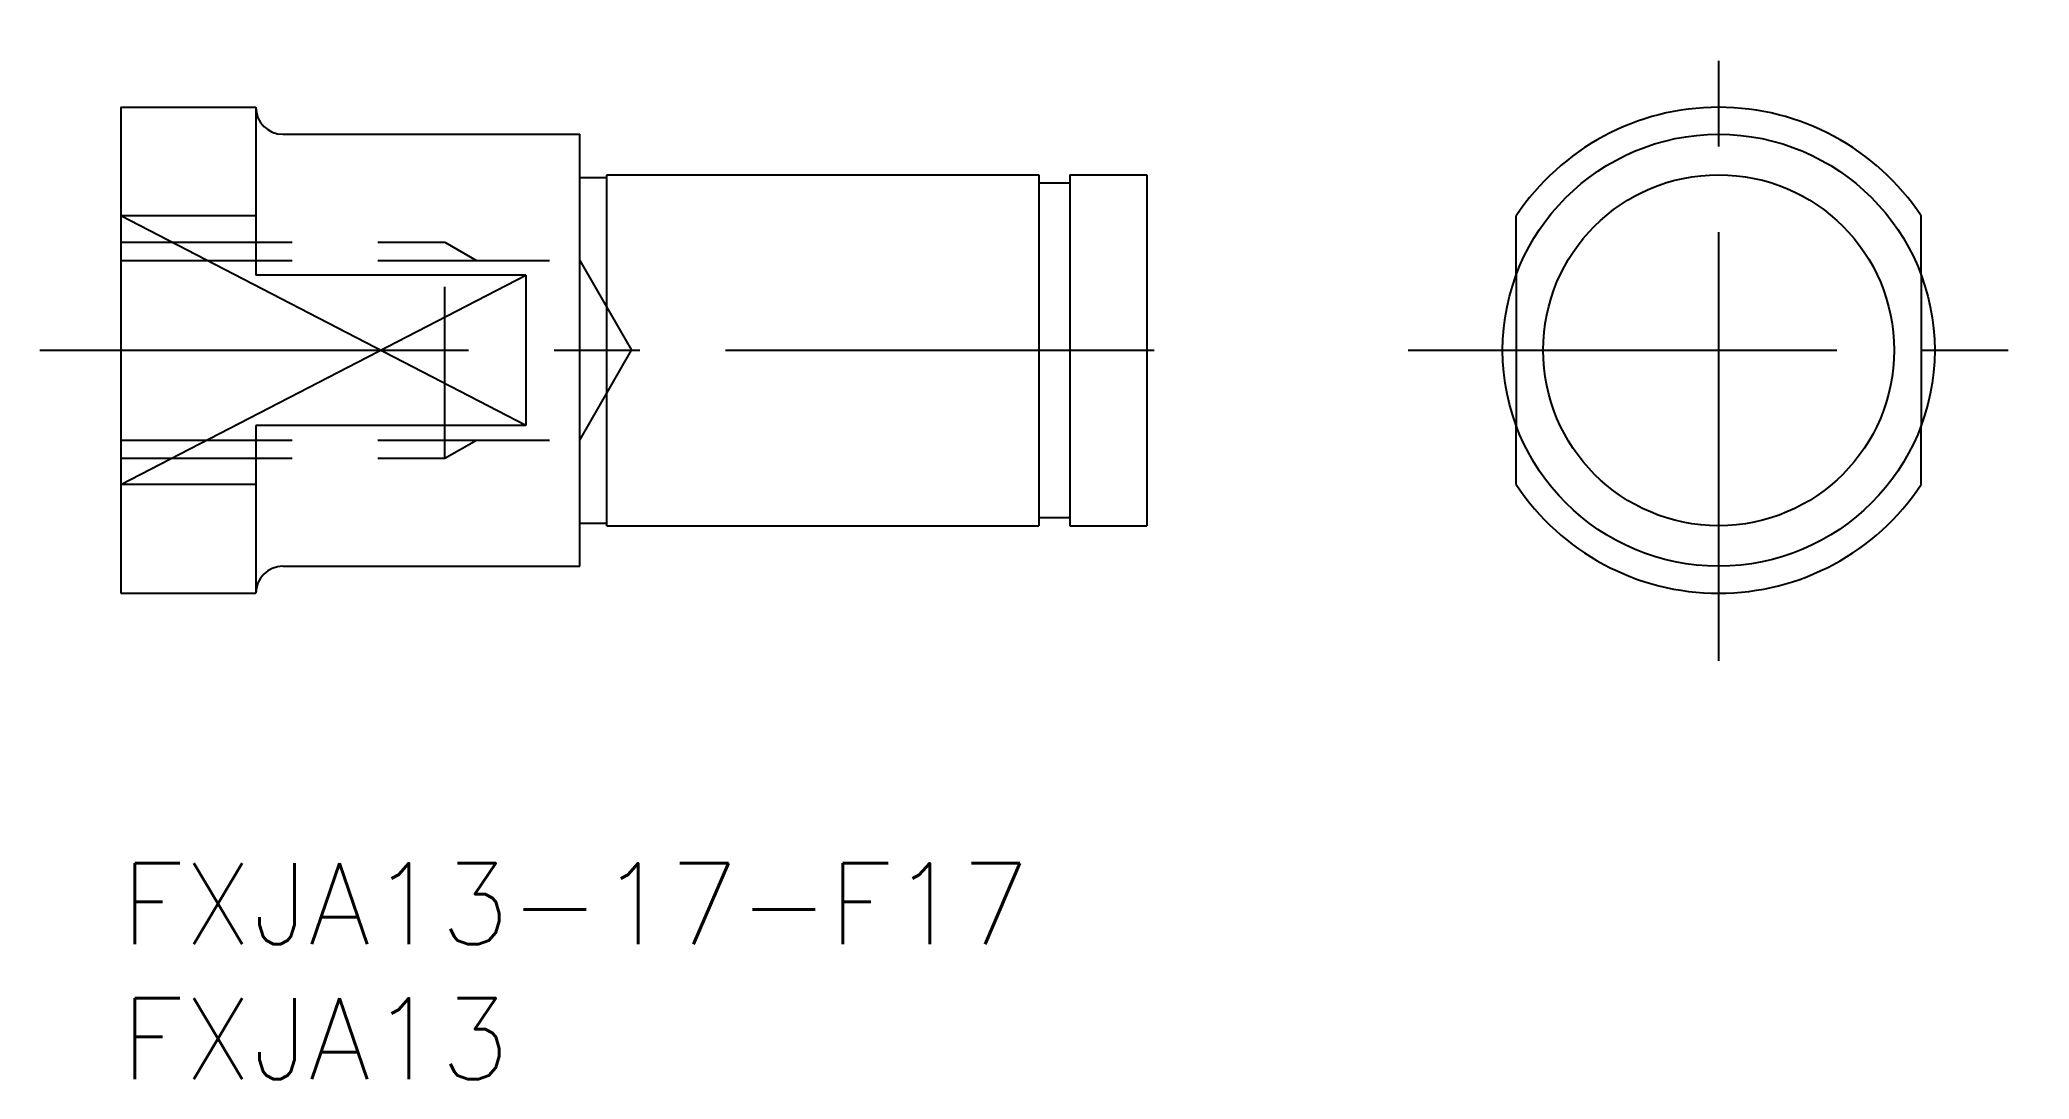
# Model space of a CAD drawing. Extents: x -3 to 70.7, y -8 to 30.5.
import ezdxf

# ---------------------------------------------------------------- set-up
doc = ezdxf.new("R2010")
doc.units = 0
doc.header["$LTSCALE"] = 0.5
doc.linetypes.add('CENTER', pattern=[50.8, 31.75, -6.35, 6.35, -6.35])
doc.linetypes.add('DASHED', pattern=[19.05, 12.7, -6.35])
for name, color, linetype in [('MSM_CENTER', 1, 'CENTER'), ('MSM_CONTINUOUS', 7, 'CONTINUOUS'), ('MSM_DASHED', 4, 'DASHED'), ('MSM_NARROW', 5, 'CONTINUOUS'), ('MSM_PART_NUMBER', 7, 'CONTINUOUS')]:
    doc.layers.add(name, color=color, linetype=linetype)
doc.styles.get("Standard").update_dxf_attribs({"font": 'txt.shx', "height": 3, "bigfont": 'bigfont.shx'})

# ---------------------------------------------------------------- blocks, each defined once
blk = doc.blocks.new('*U7')
at = {"layer": 'MSM_PART_NUMBER'}
blk.add_text('FXJA13-17-F17', height=3, dxfattribs=at).set_placement((0, -3))
blk = doc.blocks.new('*U8')
at = {"layer": 'MSM_PART_NUMBER'}
blk.add_text('FXJA13', height=3, dxfattribs=at).set_placement((0, -8))

msp = doc.modelspace()

# ---------------------------------------------------------------- linework, layer by layer
at = {"layer": 'MSM_CENTER'}
for p, q in [((59.175, 7.5), (59.175, 30.5)), ((-3, 19), (41.39, 19)), ((47.675, 19), (70.675, 19))]:
    msp.add_line(p, q, dxfattribs=at)
at = {"layer": 'MSM_CONTINUOUS'}
for p, q in [((0, 28), (0, 10)), ((0, 28), (5, 28)), ((5, 28), (5, 21.784)), ((6, 27), (17, 27)), ((17, 11), (17, 27)), ((17, 25.4), (18, 25.4)), ((18, 25.5), (34, 25.5)), ((18, 12.5), (18, 25.5)), ((34, 25.5), (34, 12.5)), ((34, 25.2), (35.15, 25.2)), ((35.15, 25.5), (38, 25.5)), ((35.15, 25.5), (35.15, 12.5)), ((38, 25.5), (38, 12.5)), ((5, 23.975), (0, 23.975)), ((51.675, 21.784), (51.675, 23.975)), ((66.675, 21.784), (66.675, 23.975)), ((15, 21.784), (5, 21.784)), ((15, 21.784), (15, 16.216)), ((15, 16.216), (5, 16.216)), ((5, 16.216), (5, 10)), ((51.675, 14.025), (51.675, 16.216)), ((66.675, 14.025), (66.675, 16.216)), ((5, 14.025), (0, 14.025)), ((17, 12.6), (18, 12.6)), ((34, 12.8), (35.15, 12.8)), ((18, 12.5), (34, 12.5)), ((35.15, 12.5), (38, 12.5)), ((6, 11), (17, 11)), ((0, 10), (5, 10))]:
    msp.add_line(p, q, dxfattribs=at)
for radius in [8, 6.5]:
    msp.add_circle((59.175, 19), radius, dxfattribs=at)
for centre, radius, start, end in [((6, 28), 1, 180, 270), ((59.175, 19), 9, 33.55731, 146.44269), ((59.175, 19), 9, 213.55731, 326.44269), ((6, 10), 1, 90, 180)]:
    msp.add_arc(centre, radius, start, end, dxfattribs=at)
at = {"layer": 'MSM_DASHED'}
for p, q in [((0, 23), (12, 23)), ((12, 15), (12, 23)), ((12, 23), (13.172, 22.323)), ((0, 22.323), (17, 22.323)), ((17, 22.323), (18.919, 19)), ((51.675, 21.784), (51.675, 16.216)), ((66.675, 21.784), (66.675, 16.216)), ((17, 15.676), (18.919, 19)), ((0, 15.676), (17, 15.676)), ((12, 15), (13.172, 15.676)), ((0, 15), (12, 15))]:
    msp.add_line(p, q, dxfattribs=at)
at = {"layer": 'MSM_NARROW'}
for p, q in [((15, 16.216), (0, 23.975)), ((0, 14.025), (15, 21.784))]:
    msp.add_line(p, q, dxfattribs=at)

# ---------------------------------------------------------------- block references
at = {"layer": 'MSM_CONTINUOUS'}
for name in ['*U7', '*U8']:
    msp.add_blockref(name, (0, 0), dxfattribs=at)

doc.saveas('drawing.dxf')
